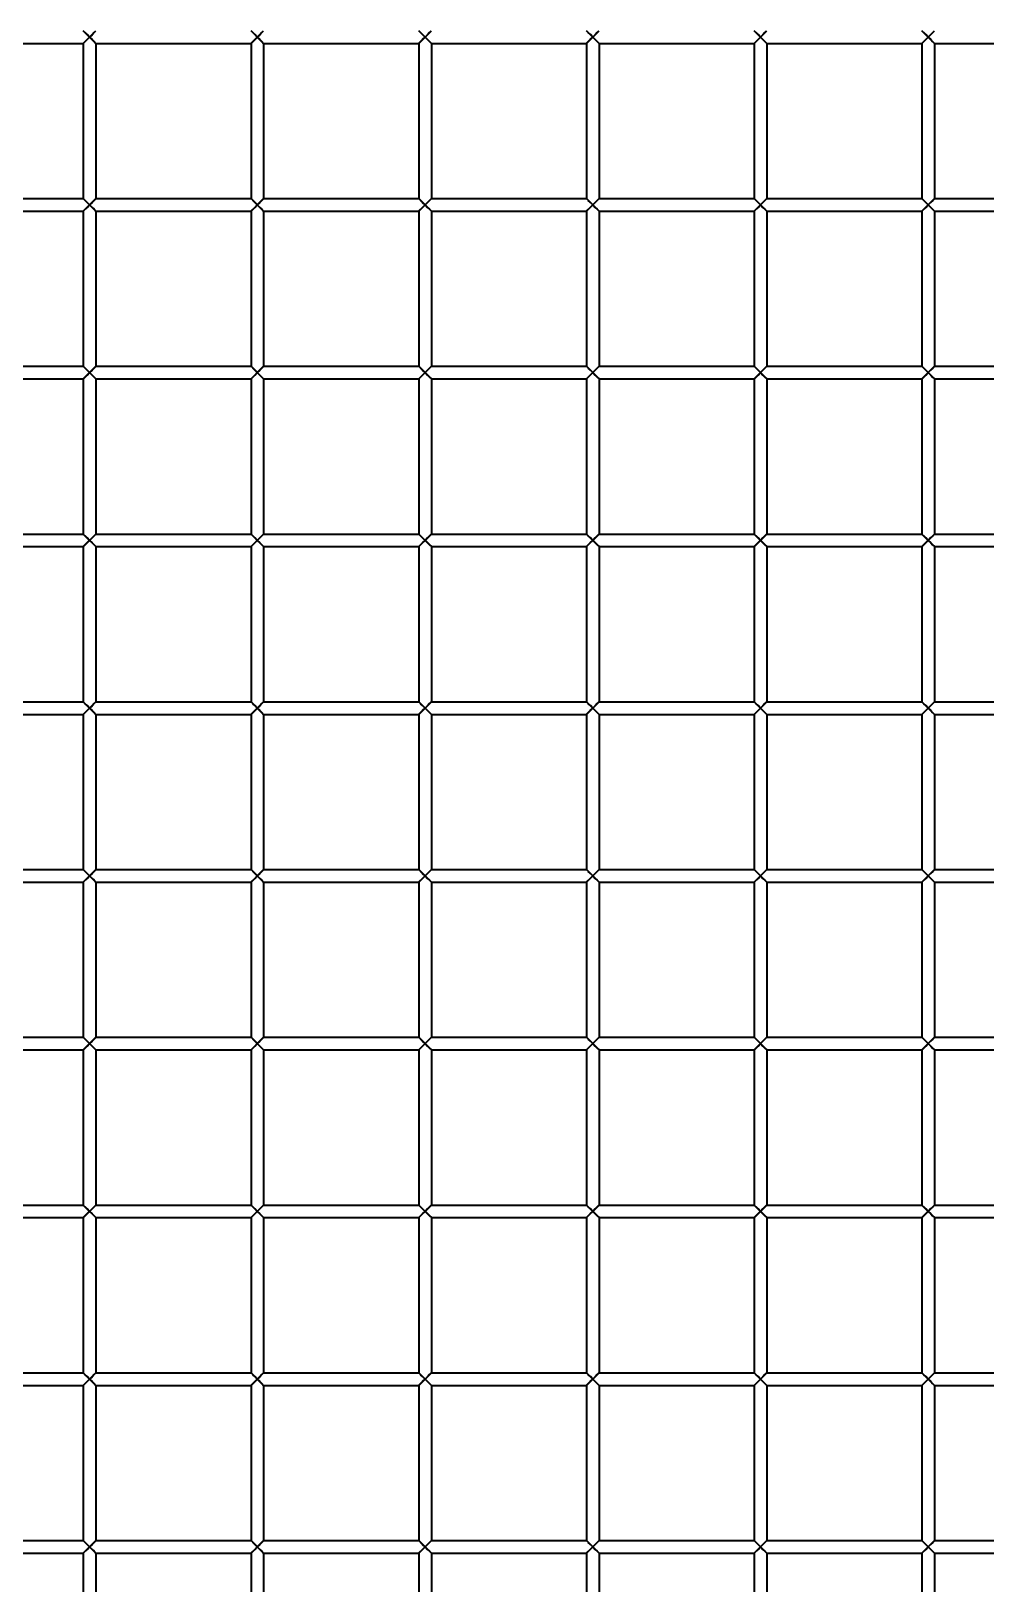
# Model space of a CAD drawing. Header units: millimetres. Extents: x 32496 to 166256, y 3504 to 23939.
# Drawn here: x 68738.5 to 68966.3, y 13842.3 to 14212.6 of the extents above; entities that cross this region are included whole.
import ezdxf

# ---------------------------------------------------------------- set-up
doc = ezdxf.new("R2010")
doc.units = ezdxf.units.MM
doc.layers.get('0').update_dxf_attribs({"lineweight": 35})

# ---------------------------------------------------------------- blocks, each defined once
blk = doc.blocks.new('8-1250')
at = {"linetype": 'Continuous'}
for p, q in [((-4295.13, -32761.79), (-4292.13, -32758.79)), ((-4292.13, -32761.79), (-4295.13, -32758.79)), ((-4255.13, -32761.79), (-4252.13, -32758.79)), ((-4252.13, -32761.79), (-4255.13, -32758.79)), ((-4215.13, -32761.79), (-4212.13, -32758.79)), ((-4212.13, -32761.79), (-4215.13, -32758.79)), ((-4175.13, -32761.79), (-4172.13, -32758.79)), ((-4172.13, -32761.79), (-4175.13, -32758.79)), ((-4135.13, -32761.79), (-4132.13, -32758.79)), ((-4132.13, -32761.79), (-4135.13, -32758.79)), ((-4095.13, -32761.79), (-4092.13, -32758.79)), ((-4092.13, -32761.79), (-4095.13, -32758.79)), ((-4332.13, -32761.79), (-4295.13, -32761.79)), ((-4295.13, -32761.79), (-4295.13, -32798.79)), ((-4295.01, -32761.67), (-4294.22, -32760.88)), ((-4294.22, -32760.88), (-4293.63, -32760.29)), ((-4292.13, -32761.79), (-4292.13, -32798.79)), ((-4292.13, -32761.79), (-4255.13, -32761.79)), ((-4255.13, -32761.79), (-4255.13, -32798.79)), ((-4255.01, -32761.67), (-4254.22, -32760.88)), ((-4254.22, -32760.88), (-4253.63, -32760.29)), ((-4252.13, -32761.79), (-4252.13, -32798.79)), ((-4252.13, -32761.79), (-4215.13, -32761.79)), ((-4215.13, -32761.79), (-4215.13, -32798.79)), ((-4215.01, -32761.67), (-4214.22, -32760.88)), ((-4214.22, -32760.88), (-4213.63, -32760.29)), ((-4212.13, -32761.79), (-4212.13, -32798.79)), ((-4212.13, -32761.79), (-4175.13, -32761.79)), ((-4175.13, -32761.79), (-4175.13, -32798.79)), ((-4175.01, -32761.67), (-4174.22, -32760.88)), ((-4174.22, -32760.88), (-4173.63, -32760.29)), ((-4172.13, -32761.79), (-4172.13, -32798.79)), ((-4172.13, -32761.79), (-4135.13, -32761.79)), ((-4135.13, -32761.79), (-4135.13, -32798.79)), ((-4135.01, -32761.67), (-4134.22, -32760.88)), ((-4134.22, -32760.88), (-4133.63, -32760.29)), ((-4132.13, -32761.79), (-4132.13, -32798.79)), ((-4132.13, -32761.79), (-4095.13, -32761.79)), ((-4095.13, -32761.79), (-4095.13, -32798.79)), ((-4095.01, -32761.67), (-4094.22, -32760.88)), ((-4094.22, -32760.88), (-4093.63, -32760.29)), ((-4092.13, -32761.79), (-4092.13, -32798.79)), ((-4092.13, -32761.79), (-4055.13, -32761.79)), ((-4332.13, -32798.79), (-4295.13, -32798.79)), ((-4295.13, -32801.79), (-4292.13, -32798.79)), ((-4292.13, -32801.79), (-4295.13, -32798.79)), ((-4292.13, -32798.79), (-4255.13, -32798.79)), ((-4255.13, -32801.79), (-4252.13, -32798.79)), ((-4252.13, -32801.79), (-4255.13, -32798.79)), ((-4252.13, -32798.79), (-4215.13, -32798.79)), ((-4215.13, -32801.79), (-4212.13, -32798.79)), ((-4212.13, -32801.79), (-4215.13, -32798.79)), ((-4212.13, -32798.79), (-4175.13, -32798.79)), ((-4175.13, -32801.79), (-4172.13, -32798.79)), ((-4172.13, -32801.79), (-4175.13, -32798.79)), ((-4172.13, -32798.79), (-4135.13, -32798.79)), ((-4135.13, -32801.79), (-4132.13, -32798.79)), ((-4132.13, -32801.79), (-4135.13, -32798.79)), ((-4132.13, -32798.79), (-4095.13, -32798.79)), ((-4095.13, -32801.79), (-4092.13, -32798.79)), ((-4092.13, -32801.79), (-4095.13, -32798.79)), ((-4092.13, -32798.79), (-4055.13, -32798.79)), ((-4332.13, -32801.79), (-4295.13, -32801.79)), ((-4295.13, -32801.79), (-4295.13, -32838.79)), ((-4295.01, -32801.67), (-4294.22, -32800.88)), ((-4294.22, -32800.88), (-4293.63, -32800.29)), ((-4292.13, -32801.79), (-4292.13, -32838.79)), ((-4292.13, -32801.79), (-4255.13, -32801.79)), ((-4255.13, -32801.79), (-4255.13, -32838.79)), ((-4255.01, -32801.67), (-4254.22, -32800.88)), ((-4254.22, -32800.88), (-4253.63, -32800.29)), ((-4252.13, -32801.79), (-4252.13, -32838.79)), ((-4252.13, -32801.79), (-4215.13, -32801.79)), ((-4215.13, -32801.79), (-4215.13, -32838.79)), ((-4215.01, -32801.67), (-4214.22, -32800.88)), ((-4214.22, -32800.88), (-4213.63, -32800.29)), ((-4212.13, -32801.79), (-4212.13, -32838.79)), ((-4212.13, -32801.79), (-4175.13, -32801.79)), ((-4175.13, -32801.79), (-4175.13, -32838.79)), ((-4175.01, -32801.67), (-4174.22, -32800.88)), ((-4174.22, -32800.88), (-4173.63, -32800.29)), ((-4172.13, -32801.79), (-4172.13, -32838.79)), ((-4172.13, -32801.79), (-4135.13, -32801.79)), ((-4135.13, -32801.79), (-4135.13, -32838.79)), ((-4135.01, -32801.67), (-4134.22, -32800.88)), ((-4134.22, -32800.88), (-4133.63, -32800.29)), ((-4132.13, -32801.79), (-4132.13, -32838.79)), ((-4132.13, -32801.79), (-4095.13, -32801.79)), ((-4095.13, -32801.79), (-4095.13, -32838.79)), ((-4095.01, -32801.67), (-4094.22, -32800.88)), ((-4094.22, -32800.88), (-4093.63, -32800.29)), ((-4092.13, -32801.79), (-4092.13, -32838.79)), ((-4092.13, -32801.79), (-4055.13, -32801.79)), ((-4332.13, -32838.79), (-4295.13, -32838.79)), ((-4295.13, -32841.79), (-4292.13, -32838.79)), ((-4292.13, -32841.79), (-4295.13, -32838.79)), ((-4292.13, -32838.79), (-4255.13, -32838.79)), ((-4255.13, -32841.79), (-4252.13, -32838.79)), ((-4252.13, -32841.79), (-4255.13, -32838.79)), ((-4252.13, -32838.79), (-4215.13, -32838.79)), ((-4215.13, -32841.79), (-4212.13, -32838.79)), ((-4212.13, -32841.79), (-4215.13, -32838.79)), ((-4212.13, -32838.79), (-4175.13, -32838.79)), ((-4175.13, -32841.79), (-4172.13, -32838.79)), ((-4172.13, -32841.79), (-4175.13, -32838.79)), ((-4172.13, -32838.79), (-4135.13, -32838.79)), ((-4135.13, -32841.79), (-4132.13, -32838.79)), ((-4132.13, -32841.79), (-4135.13, -32838.79)), ((-4132.13, -32838.79), (-4095.13, -32838.79)), ((-4095.13, -32841.79), (-4092.13, -32838.79)), ((-4092.13, -32841.79), (-4095.13, -32838.79)), ((-4092.13, -32838.79), (-4055.13, -32838.79)), ((-4332.13, -32841.79), (-4295.13, -32841.79)), ((-4295.13, -32841.79), (-4295.13, -32878.79)), ((-4295.01, -32841.67), (-4294.22, -32840.88)), ((-4294.22, -32840.88), (-4293.63, -32840.29)), ((-4292.13, -32841.79), (-4292.13, -32878.79)), ((-4292.13, -32841.79), (-4255.13, -32841.79)), ((-4255.13, -32841.79), (-4255.13, -32878.79)), ((-4255.01, -32841.67), (-4254.22, -32840.88)), ((-4254.22, -32840.88), (-4253.63, -32840.29)), ((-4252.13, -32841.79), (-4252.13, -32878.79)), ((-4252.13, -32841.79), (-4215.13, -32841.79)), ((-4215.13, -32841.79), (-4215.13, -32878.79)), ((-4215.01, -32841.67), (-4214.22, -32840.88)), ((-4214.22, -32840.88), (-4213.63, -32840.29)), ((-4212.13, -32841.79), (-4212.13, -32878.79)), ((-4212.13, -32841.79), (-4175.13, -32841.79)), ((-4175.13, -32841.79), (-4175.13, -32878.79)), ((-4175.01, -32841.67), (-4174.22, -32840.88)), ((-4174.22, -32840.88), (-4173.63, -32840.29)), ((-4172.13, -32841.79), (-4172.13, -32878.79)), ((-4172.13, -32841.79), (-4135.13, -32841.79)), ((-4135.13, -32841.79), (-4135.13, -32878.79)), ((-4135.01, -32841.67), (-4134.22, -32840.88)), ((-4134.22, -32840.88), (-4133.63, -32840.29)), ((-4132.13, -32841.79), (-4132.13, -32878.79)), ((-4132.13, -32841.79), (-4095.13, -32841.79)), ((-4095.13, -32841.79), (-4095.13, -32878.79)), ((-4095.01, -32841.67), (-4094.22, -32840.88)), ((-4094.22, -32840.88), (-4093.63, -32840.29)), ((-4092.13, -32841.79), (-4092.13, -32878.79)), ((-4092.13, -32841.79), (-4055.13, -32841.79)), ((-4332.13, -32878.79), (-4295.13, -32878.79)), ((-4295.13, -32881.79), (-4292.13, -32878.79)), ((-4292.13, -32881.79), (-4295.13, -32878.79)), ((-4295.01, -32881.67), (-4294.22, -32880.88)), ((-4294.22, -32880.88), (-4293.63, -32880.29)), ((-4292.13, -32878.79), (-4255.13, -32878.79)), ((-4255.13, -32881.79), (-4252.13, -32878.79)), ((-4252.13, -32881.79), (-4255.13, -32878.79)), ((-4255.01, -32881.67), (-4254.22, -32880.88)), ((-4254.22, -32880.88), (-4253.63, -32880.29)), ((-4252.13, -32878.79), (-4215.13, -32878.79)), ((-4215.13, -32881.79), (-4212.13, -32878.79)), ((-4212.13, -32881.79), (-4215.13, -32878.79)), ((-4215.01, -32881.67), (-4214.22, -32880.88)), ((-4214.22, -32880.88), (-4213.63, -32880.29)), ((-4212.13, -32878.79), (-4175.13, -32878.79)), ((-4175.13, -32881.79), (-4172.13, -32878.79)), ((-4172.13, -32881.79), (-4175.13, -32878.79)), ((-4175.01, -32881.67), (-4174.22, -32880.88)), ((-4174.22, -32880.88), (-4173.63, -32880.29)), ((-4172.13, -32878.79), (-4135.13, -32878.79)), ((-4135.13, -32881.79), (-4132.13, -32878.79)), ((-4132.13, -32881.79), (-4135.13, -32878.79)), ((-4135.01, -32881.67), (-4134.22, -32880.88)), ((-4134.22, -32880.88), (-4133.63, -32880.29)), ((-4132.13, -32878.79), (-4095.13, -32878.79)), ((-4095.13, -32881.79), (-4092.13, -32878.79)), ((-4092.13, -32881.79), (-4095.13, -32878.79)), ((-4095.01, -32881.67), (-4094.22, -32880.88)), ((-4094.22, -32880.88), (-4093.63, -32880.29)), ((-4092.13, -32878.79), (-4055.13, -32878.79)), ((-4332.13, -32881.79), (-4295.13, -32881.79)), ((-4295.13, -32881.79), (-4295.13, -32918.79)), ((-4292.13, -32881.79), (-4292.13, -32918.79)), ((-4292.13, -32881.79), (-4255.13, -32881.79)), ((-4255.13, -32881.79), (-4255.13, -32918.79)), ((-4252.13, -32881.79), (-4252.13, -32918.79)), ((-4252.13, -32881.79), (-4215.13, -32881.79)), ((-4215.13, -32881.79), (-4215.13, -32918.79)), ((-4212.13, -32881.79), (-4212.13, -32918.79)), ((-4212.13, -32881.79), (-4175.13, -32881.79)), ((-4175.13, -32881.79), (-4175.13, -32918.79)), ((-4172.13, -32881.79), (-4172.13, -32918.79)), ((-4172.13, -32881.79), (-4135.13, -32881.79)), ((-4135.13, -32881.79), (-4135.13, -32918.79)), ((-4132.13, -32881.79), (-4132.13, -32918.79)), ((-4132.13, -32881.79), (-4095.13, -32881.79)), ((-4095.13, -32881.79), (-4095.13, -32918.79)), ((-4092.13, -32881.79), (-4092.13, -32918.79)), ((-4092.13, -32881.79), (-4055.13, -32881.79)), ((-4332.13, -32918.79), (-4295.13, -32918.79)), ((-4295.13, -32921.79), (-4292.13, -32918.79)), ((-4292.13, -32921.79), (-4295.13, -32918.79)), ((-4295.01, -32921.67), (-4294.22, -32920.88)), ((-4294.22, -32920.88), (-4293.63, -32920.29)), ((-4292.13, -32918.79), (-4255.13, -32918.79)), ((-4255.13, -32921.79), (-4252.13, -32918.79)), ((-4252.13, -32921.79), (-4255.13, -32918.79)), ((-4255.01, -32921.67), (-4254.22, -32920.88)), ((-4254.22, -32920.88), (-4253.63, -32920.29)), ((-4252.13, -32918.79), (-4215.13, -32918.79)), ((-4215.13, -32921.79), (-4212.13, -32918.79)), ((-4212.13, -32921.79), (-4215.13, -32918.79)), ((-4215.01, -32921.67), (-4214.22, -32920.88)), ((-4214.22, -32920.88), (-4213.63, -32920.29)), ((-4212.13, -32918.79), (-4175.13, -32918.79)), ((-4175.13, -32921.79), (-4172.13, -32918.79)), ((-4172.13, -32921.79), (-4175.13, -32918.79)), ((-4175.01, -32921.67), (-4174.22, -32920.88)), ((-4174.22, -32920.88), (-4173.63, -32920.29)), ((-4172.13, -32918.79), (-4135.13, -32918.79)), ((-4135.13, -32921.79), (-4132.13, -32918.79)), ((-4132.13, -32921.79), (-4135.13, -32918.79)), ((-4135.01, -32921.67), (-4134.22, -32920.88)), ((-4134.22, -32920.88), (-4133.63, -32920.29)), ((-4132.13, -32918.79), (-4095.13, -32918.79)), ((-4095.13, -32921.79), (-4092.13, -32918.79)), ((-4092.13, -32921.79), (-4095.13, -32918.79)), ((-4095.01, -32921.67), (-4094.22, -32920.88)), ((-4094.22, -32920.88), (-4093.63, -32920.29)), ((-4092.13, -32918.79), (-4055.13, -32918.79)), ((-4332.13, -32921.79), (-4295.13, -32921.79)), ((-4295.13, -32921.79), (-4295.13, -32958.79)), ((-4292.13, -32921.79), (-4292.13, -32958.79)), ((-4292.13, -32921.79), (-4255.13, -32921.79)), ((-4255.13, -32921.79), (-4255.13, -32958.79)), ((-4252.13, -32921.79), (-4252.13, -32958.79)), ((-4252.13, -32921.79), (-4215.13, -32921.79)), ((-4215.13, -32921.79), (-4215.13, -32958.79)), ((-4212.13, -32921.79), (-4212.13, -32958.79)), ((-4212.13, -32921.79), (-4175.13, -32921.79)), ((-4175.13, -32921.79), (-4175.13, -32958.79)), ((-4172.13, -32921.79), (-4172.13, -32958.79)), ((-4172.13, -32921.79), (-4135.13, -32921.79)), ((-4135.13, -32921.79), (-4135.13, -32958.79)), ((-4132.13, -32921.79), (-4132.13, -32958.79)), ((-4132.13, -32921.79), (-4095.13, -32921.79)), ((-4095.13, -32921.79), (-4095.13, -32958.79)), ((-4092.13, -32921.79), (-4092.13, -32958.79)), ((-4092.13, -32921.79), (-4055.13, -32921.79)), ((-4332.13, -32958.79), (-4295.13, -32958.79)), ((-4332.13, -32961.79), (-4295.13, -32961.79)), ((-4295.13, -32961.79), (-4292.13, -32958.79)), ((-4292.13, -32961.79), (-4295.13, -32958.79)), ((-4295.13, -32961.79), (-4295.13, -32998.79)), ((-4295.01, -32961.67), (-4294.22, -32960.88)), ((-4294.22, -32960.88), (-4293.63, -32960.29)), ((-4292.13, -32958.79), (-4255.13, -32958.79)), ((-4292.13, -32961.79), (-4292.13, -32998.79)), ((-4292.13, -32961.79), (-4255.13, -32961.79)), ((-4255.13, -32961.79), (-4252.13, -32958.79)), ((-4252.13, -32961.79), (-4255.13, -32958.79)), ((-4255.13, -32961.79), (-4255.13, -32998.79)), ((-4255.01, -32961.67), (-4254.22, -32960.88)), ((-4254.22, -32960.88), (-4253.63, -32960.29)), ((-4252.13, -32958.79), (-4215.13, -32958.79)), ((-4252.13, -32961.79), (-4252.13, -32998.79)), ((-4252.13, -32961.79), (-4215.13, -32961.79)), ((-4215.13, -32961.79), (-4212.13, -32958.79)), ((-4212.13, -32961.79), (-4215.13, -32958.79)), ((-4215.13, -32961.79), (-4215.13, -32998.79)), ((-4215.01, -32961.67), (-4214.22, -32960.88)), ((-4214.22, -32960.88), (-4213.63, -32960.29)), ((-4212.13, -32958.79), (-4175.13, -32958.79)), ((-4212.13, -32961.79), (-4212.13, -32998.79)), ((-4212.13, -32961.79), (-4175.13, -32961.79)), ((-4175.13, -32961.79), (-4172.13, -32958.79)), ((-4172.13, -32961.79), (-4175.13, -32958.79)), ((-4175.13, -32961.79), (-4175.13, -32998.79)), ((-4175.01, -32961.67), (-4174.22, -32960.88)), ((-4174.22, -32960.88), (-4173.63, -32960.29)), ((-4172.13, -32958.79), (-4135.13, -32958.79)), ((-4172.13, -32961.79), (-4172.13, -32998.79)), ((-4172.13, -32961.79), (-4135.13, -32961.79)), ((-4135.13, -32961.79), (-4132.13, -32958.79)), ((-4132.13, -32961.79), (-4135.13, -32958.79)), ((-4135.13, -32961.79), (-4135.13, -32998.79)), ((-4135.01, -32961.67), (-4134.22, -32960.88)), ((-4134.22, -32960.88), (-4133.63, -32960.29)), ((-4132.13, -32958.79), (-4095.13, -32958.79)), ((-4132.13, -32961.79), (-4132.13, -32998.79)), ((-4132.13, -32961.79), (-4095.13, -32961.79)), ((-4095.13, -32961.79), (-4092.13, -32958.79)), ((-4092.13, -32961.79), (-4095.13, -32958.79)), ((-4095.13, -32961.79), (-4095.13, -32998.79)), ((-4095.01, -32961.67), (-4094.22, -32960.88)), ((-4094.22, -32960.88), (-4093.63, -32960.29)), ((-4092.13, -32958.79), (-4055.13, -32958.79)), ((-4092.13, -32961.79), (-4092.13, -32998.79)), ((-4092.13, -32961.79), (-4055.13, -32961.79)), ((-4332.13, -32998.79), (-4295.13, -32998.79)), ((-4295.13, -33001.79), (-4292.13, -32998.79)), ((-4292.13, -33001.79), (-4295.13, -32998.79)), ((-4292.13, -32998.79), (-4255.13, -32998.79)), ((-4255.13, -33001.79), (-4252.13, -32998.79)), ((-4252.13, -33001.79), (-4255.13, -32998.79)), ((-4252.13, -32998.79), (-4215.13, -32998.79)), ((-4215.13, -33001.79), (-4212.13, -32998.79)), ((-4212.13, -33001.79), (-4215.13, -32998.79)), ((-4212.13, -32998.79), (-4175.13, -32998.79)), ((-4175.13, -33001.79), (-4172.13, -32998.79)), ((-4172.13, -33001.79), (-4175.13, -32998.79)), ((-4172.13, -32998.79), (-4135.13, -32998.79)), ((-4135.13, -33001.79), (-4132.13, -32998.79)), ((-4132.13, -33001.79), (-4135.13, -32998.79)), ((-4132.13, -32998.79), (-4095.13, -32998.79)), ((-4095.13, -33001.79), (-4092.13, -32998.79)), ((-4092.13, -33001.79), (-4095.13, -32998.79)), ((-4092.13, -32998.79), (-4055.13, -32998.79)), ((-4332.13, -33001.79), (-4295.13, -33001.79)), ((-4295.13, -33001.79), (-4295.13, -33038.79)), ((-4295.01, -33001.67), (-4294.22, -33000.88)), ((-4294.22, -33000.88), (-4293.63, -33000.29)), ((-4292.13, -33001.79), (-4292.13, -33038.79)), ((-4292.13, -33001.79), (-4255.13, -33001.79)), ((-4255.13, -33001.79), (-4255.13, -33038.79)), ((-4255.01, -33001.67), (-4254.22, -33000.88)), ((-4254.22, -33000.88), (-4253.63, -33000.29)), ((-4252.13, -33001.79), (-4252.13, -33038.79)), ((-4252.13, -33001.79), (-4215.13, -33001.79)), ((-4215.13, -33001.79), (-4215.13, -33038.79)), ((-4215.01, -33001.67), (-4214.22, -33000.88)), ((-4214.22, -33000.88), (-4213.63, -33000.29)), ((-4212.13, -33001.79), (-4212.13, -33038.79)), ((-4212.13, -33001.79), (-4175.13, -33001.79)), ((-4175.13, -33001.79), (-4175.13, -33038.79)), ((-4175.01, -33001.67), (-4174.22, -33000.88)), ((-4174.22, -33000.88), (-4173.63, -33000.29)), ((-4172.13, -33001.79), (-4172.13, -33038.79)), ((-4172.13, -33001.79), (-4135.13, -33001.79)), ((-4135.13, -33001.79), (-4135.13, -33038.79)), ((-4135.01, -33001.67), (-4134.22, -33000.88)), ((-4134.22, -33000.88), (-4133.63, -33000.29)), ((-4132.13, -33001.79), (-4132.13, -33038.79)), ((-4132.13, -33001.79), (-4095.13, -33001.79)), ((-4095.13, -33001.79), (-4095.13, -33038.79)), ((-4095.01, -33001.67), (-4094.22, -33000.88)), ((-4094.22, -33000.88), (-4093.63, -33000.29)), ((-4092.13, -33001.79), (-4092.13, -33038.79)), ((-4092.13, -33001.79), (-4055.13, -33001.79)), ((-4332.13, -33038.79), (-4295.13, -33038.79)), ((-4295.13, -33041.79), (-4292.13, -33038.79)), ((-4292.13, -33041.79), (-4295.13, -33038.79)), ((-4292.13, -33038.79), (-4255.13, -33038.79)), ((-4255.13, -33041.79), (-4252.13, -33038.79)), ((-4252.13, -33041.79), (-4255.13, -33038.79)), ((-4252.13, -33038.79), (-4215.13, -33038.79)), ((-4215.13, -33041.79), (-4212.13, -33038.79)), ((-4212.13, -33041.79), (-4215.13, -33038.79)), ((-4212.13, -33038.79), (-4175.13, -33038.79)), ((-4175.13, -33041.79), (-4172.13, -33038.79)), ((-4172.13, -33041.79), (-4175.13, -33038.79)), ((-4172.13, -33038.79), (-4135.13, -33038.79)), ((-4135.13, -33041.79), (-4132.13, -33038.79)), ((-4132.13, -33041.79), (-4135.13, -33038.79)), ((-4132.13, -33038.79), (-4095.13, -33038.79)), ((-4095.13, -33041.79), (-4092.13, -33038.79)), ((-4092.13, -33041.79), (-4095.13, -33038.79)), ((-4092.13, -33038.79), (-4055.13, -33038.79)), ((-4332.13, -33041.79), (-4295.13, -33041.79)), ((-4295.13, -33041.79), (-4295.13, -33078.79)), ((-4295.01, -33041.67), (-4294.22, -33040.88)), ((-4294.22, -33040.88), (-4293.63, -33040.29)), ((-4292.13, -33041.79), (-4292.13, -33078.79)), ((-4292.13, -33041.79), (-4255.13, -33041.79)), ((-4255.13, -33041.79), (-4255.13, -33078.79)), ((-4255.01, -33041.67), (-4254.22, -33040.88)), ((-4254.22, -33040.88), (-4253.63, -33040.29)), ((-4252.13, -33041.79), (-4252.13, -33078.79)), ((-4252.13, -33041.79), (-4215.13, -33041.79)), ((-4215.13, -33041.79), (-4215.13, -33078.79)), ((-4215.01, -33041.67), (-4214.22, -33040.88)), ((-4214.22, -33040.88), (-4213.63, -33040.29)), ((-4212.13, -33041.79), (-4212.13, -33078.79)), ((-4212.13, -33041.79), (-4175.13, -33041.79)), ((-4175.13, -33041.79), (-4175.13, -33078.79)), ((-4175.01, -33041.67), (-4174.22, -33040.88)), ((-4174.22, -33040.88), (-4173.63, -33040.29)), ((-4172.13, -33041.79), (-4172.13, -33078.79)), ((-4172.13, -33041.79), (-4135.13, -33041.79)), ((-4135.13, -33041.79), (-4135.13, -33078.79)), ((-4135.01, -33041.67), (-4134.22, -33040.88)), ((-4134.22, -33040.88), (-4133.63, -33040.29)), ((-4132.13, -33041.79), (-4132.13, -33078.79)), ((-4132.13, -33041.79), (-4095.13, -33041.79)), ((-4095.13, -33041.79), (-4095.13, -33078.79)), ((-4095.01, -33041.67), (-4094.22, -33040.88)), ((-4094.22, -33040.88), (-4093.63, -33040.29)), ((-4092.13, -33041.79), (-4092.13, -33078.79)), ((-4092.13, -33041.79), (-4055.13, -33041.79)), ((-4332.13, -33078.79), (-4295.13, -33078.79)), ((-4295.13, -33081.79), (-4292.13, -33078.79)), ((-4292.13, -33081.79), (-4295.13, -33078.79)), ((-4295.01, -33081.67), (-4294.22, -33080.88)), ((-4294.22, -33080.88), (-4293.63, -33080.29)), ((-4292.13, -33078.79), (-4255.13, -33078.79)), ((-4255.13, -33081.79), (-4252.13, -33078.79)), ((-4252.13, -33081.79), (-4255.13, -33078.79)), ((-4255.01, -33081.67), (-4254.22, -33080.88)), ((-4254.22, -33080.88), (-4253.63, -33080.29)), ((-4252.13, -33078.79), (-4215.13, -33078.79)), ((-4215.13, -33081.79), (-4212.13, -33078.79)), ((-4212.13, -33081.79), (-4215.13, -33078.79)), ((-4215.01, -33081.67), (-4214.22, -33080.88)), ((-4214.22, -33080.88), (-4213.63, -33080.29)), ((-4212.13, -33078.79), (-4175.13, -33078.79)), ((-4175.13, -33081.79), (-4172.13, -33078.79)), ((-4172.13, -33081.79), (-4175.13, -33078.79)), ((-4175.01, -33081.67), (-4174.22, -33080.88)), ((-4174.22, -33080.88), (-4173.63, -33080.29)), ((-4172.13, -33078.79), (-4135.13, -33078.79)), ((-4135.13, -33081.79), (-4132.13, -33078.79)), ((-4132.13, -33081.79), (-4135.13, -33078.79)), ((-4135.01, -33081.67), (-4134.22, -33080.88)), ((-4134.22, -33080.88), (-4133.63, -33080.29)), ((-4132.13, -33078.79), (-4095.13, -33078.79)), ((-4095.13, -33081.79), (-4092.13, -33078.79)), ((-4092.13, -33081.79), (-4095.13, -33078.79)), ((-4095.01, -33081.67), (-4094.22, -33080.88)), ((-4094.22, -33080.88), (-4093.63, -33080.29)), ((-4092.13, -33078.79), (-4055.13, -33078.79)), ((-4332.13, -33081.79), (-4295.13, -33081.79)), ((-4295.13, -33081.79), (-4295.13, -33118.79)), ((-4292.13, -33081.79), (-4292.13, -33118.79)), ((-4292.13, -33081.79), (-4255.13, -33081.79)), ((-4255.13, -33081.79), (-4255.13, -33118.79)), ((-4252.13, -33081.79), (-4252.13, -33118.79)), ((-4252.13, -33081.79), (-4215.13, -33081.79)), ((-4215.13, -33081.79), (-4215.13, -33118.79)), ((-4212.13, -33081.79), (-4212.13, -33118.79)), ((-4212.13, -33081.79), (-4175.13, -33081.79)), ((-4175.13, -33081.79), (-4175.13, -33118.79)), ((-4172.13, -33081.79), (-4172.13, -33118.79)), ((-4172.13, -33081.79), (-4135.13, -33081.79)), ((-4135.13, -33081.79), (-4135.13, -33118.79)), ((-4132.13, -33081.79), (-4132.13, -33118.79)), ((-4132.13, -33081.79), (-4095.13, -33081.79)), ((-4095.13, -33081.79), (-4095.13, -33118.79)), ((-4092.13, -33081.79), (-4092.13, -33118.79)), ((-4092.13, -33081.79), (-4055.13, -33081.79)), ((-4332.13, -33118.79), (-4295.13, -33118.79)), ((-4295.13, -33121.79), (-4292.13, -33118.79)), ((-4292.13, -33121.79), (-4295.13, -33118.79)), ((-4295.01, -33121.67), (-4294.22, -33120.88)), ((-4294.22, -33120.88), (-4293.63, -33120.29)), ((-4292.13, -33118.79), (-4255.13, -33118.79)), ((-4255.13, -33121.79), (-4252.13, -33118.79)), ((-4252.13, -33121.79), (-4255.13, -33118.79)), ((-4255.01, -33121.67), (-4254.22, -33120.88)), ((-4254.22, -33120.88), (-4253.63, -33120.29)), ((-4252.13, -33118.79), (-4215.13, -33118.79)), ((-4215.13, -33121.79), (-4212.13, -33118.79)), ((-4212.13, -33121.79), (-4215.13, -33118.79)), ((-4215.01, -33121.67), (-4214.22, -33120.88)), ((-4214.22, -33120.88), (-4213.63, -33120.29)), ((-4212.13, -33118.79), (-4175.13, -33118.79)), ((-4175.13, -33121.79), (-4172.13, -33118.79)), ((-4172.13, -33121.79), (-4175.13, -33118.79)), ((-4175.01, -33121.67), (-4174.22, -33120.88)), ((-4174.22, -33120.88), (-4173.63, -33120.29)), ((-4172.13, -33118.79), (-4135.13, -33118.79)), ((-4135.13, -33121.79), (-4132.13, -33118.79)), ((-4132.13, -33121.79), (-4135.13, -33118.79)), ((-4135.01, -33121.67), (-4134.22, -33120.88)), ((-4134.22, -33120.88), (-4133.63, -33120.29)), ((-4132.13, -33118.79), (-4095.13, -33118.79)), ((-4095.13, -33121.79), (-4092.13, -33118.79)), ((-4092.13, -33121.79), (-4095.13, -33118.79)), ((-4095.01, -33121.67), (-4094.22, -33120.88)), ((-4094.22, -33120.88), (-4093.63, -33120.29)), ((-4092.13, -33118.79), (-4055.13, -33118.79)), ((-4332.13, -33121.79), (-4295.13, -33121.79)), ((-4295.13, -33121.79), (-4295.13, -33158.79)), ((-4292.13, -33121.79), (-4292.13, -33158.79)), ((-4292.13, -33121.79), (-4255.13, -33121.79)), ((-4255.13, -33121.79), (-4255.13, -33158.79)), ((-4252.13, -33121.79), (-4252.13, -33158.79)), ((-4252.13, -33121.79), (-4215.13, -33121.79)), ((-4215.13, -33121.79), (-4215.13, -33158.79)), ((-4212.13, -33121.79), (-4212.13, -33158.79)), ((-4212.13, -33121.79), (-4175.13, -33121.79)), ((-4175.13, -33121.79), (-4175.13, -33158.79)), ((-4172.13, -33121.79), (-4172.13, -33158.79)), ((-4172.13, -33121.79), (-4135.13, -33121.79)), ((-4135.13, -33121.79), (-4135.13, -33158.79)), ((-4132.13, -33121.79), (-4132.13, -33158.79)), ((-4132.13, -33121.79), (-4095.13, -33121.79)), ((-4095.13, -33121.79), (-4095.13, -33158.79)), ((-4092.13, -33121.79), (-4092.13, -33158.79)), ((-4092.13, -33121.79), (-4055.13, -33121.79))]:
    blk.add_line(p, q, dxfattribs=at)
for points in [[(-4293.63, -32760.29), (-4294.21, -32759.7), (-4294.69, -32759.23)], [(-4292.24, -32758.9), (-4292.56, -32759.22), (-4293.05, -32759.71), (-4293.63, -32760.29)], [(-4293.63, -32760.29), (-4293.04, -32760.88), (-4292.57, -32761.35), (-4292.13, -32761.79)], [(-4253.63, -32760.29), (-4254.21, -32759.7), (-4254.69, -32759.23)], [(-4252.24, -32758.9), (-4252.56, -32759.22), (-4253.05, -32759.71), (-4253.63, -32760.29)], [(-4253.63, -32760.29), (-4253.04, -32760.88), (-4252.57, -32761.35), (-4252.13, -32761.79)], [(-4213.63, -32760.29), (-4214.21, -32759.7), (-4214.69, -32759.23)], [(-4212.24, -32758.9), (-4212.56, -32759.22), (-4213.05, -32759.71), (-4213.63, -32760.29)], [(-4213.63, -32760.29), (-4213.04, -32760.88), (-4212.57, -32761.35), (-4212.13, -32761.79)], [(-4173.63, -32760.29), (-4174.21, -32759.7), (-4174.69, -32759.23)], [(-4172.24, -32758.9), (-4172.56, -32759.22), (-4173.05, -32759.71), (-4173.63, -32760.29)], [(-4173.63, -32760.29), (-4173.04, -32760.88), (-4172.57, -32761.35), (-4172.13, -32761.79)], [(-4133.63, -32760.29), (-4134.21, -32759.7), (-4134.69, -32759.23)], [(-4132.24, -32758.9), (-4132.56, -32759.22), (-4133.05, -32759.71), (-4133.63, -32760.29)], [(-4133.63, -32760.29), (-4133.04, -32760.88), (-4132.57, -32761.35), (-4132.13, -32761.79)], [(-4093.63, -32760.29), (-4094.21, -32759.7), (-4094.69, -32759.23)], [(-4092.24, -32758.9), (-4092.56, -32759.22), (-4093.05, -32759.71), (-4093.63, -32760.29)], [(-4093.63, -32760.29), (-4093.04, -32760.88), (-4092.57, -32761.35), (-4092.13, -32761.79)], [(-4293.63, -32800.29), (-4294.21, -32799.7), (-4294.69, -32799.23)], [(-4292.24, -32798.9), (-4292.56, -32799.22), (-4293.05, -32799.71), (-4293.63, -32800.29)], [(-4253.63, -32800.29), (-4254.21, -32799.7), (-4254.69, -32799.23)], [(-4252.24, -32798.9), (-4252.56, -32799.22), (-4253.05, -32799.71), (-4253.63, -32800.29)], [(-4213.63, -32800.29), (-4214.21, -32799.7), (-4214.69, -32799.23)], [(-4212.24, -32798.9), (-4212.56, -32799.22), (-4213.05, -32799.71), (-4213.63, -32800.29)], [(-4173.63, -32800.29), (-4174.21, -32799.7), (-4174.69, -32799.23)], [(-4172.24, -32798.9), (-4172.56, -32799.22), (-4173.05, -32799.71), (-4173.63, -32800.29)], [(-4133.63, -32800.29), (-4134.21, -32799.7), (-4134.69, -32799.23)], [(-4132.24, -32798.9), (-4132.56, -32799.22), (-4133.05, -32799.71), (-4133.63, -32800.29)], [(-4093.63, -32800.29), (-4094.21, -32799.7), (-4094.69, -32799.23)], [(-4092.24, -32798.9), (-4092.56, -32799.22), (-4093.05, -32799.71), (-4093.63, -32800.29)], [(-4293.63, -32800.29), (-4293.04, -32800.88), (-4292.57, -32801.35), (-4292.13, -32801.79)], [(-4253.63, -32800.29), (-4253.04, -32800.88), (-4252.57, -32801.35), (-4252.13, -32801.79)], [(-4213.63, -32800.29), (-4213.04, -32800.88), (-4212.57, -32801.35), (-4212.13, -32801.79)], [(-4173.63, -32800.29), (-4173.04, -32800.88), (-4172.57, -32801.35), (-4172.13, -32801.79)], [(-4133.63, -32800.29), (-4133.04, -32800.88), (-4132.57, -32801.35), (-4132.13, -32801.79)], [(-4093.63, -32800.29), (-4093.04, -32800.88), (-4092.57, -32801.35), (-4092.13, -32801.79)], [(-4293.63, -32840.29), (-4294.21, -32839.7), (-4294.69, -32839.23)], [(-4292.24, -32838.9), (-4292.56, -32839.22), (-4293.05, -32839.71), (-4293.63, -32840.29)], [(-4253.63, -32840.29), (-4254.21, -32839.7), (-4254.69, -32839.23)], [(-4252.24, -32838.9), (-4252.56, -32839.22), (-4253.05, -32839.71), (-4253.63, -32840.29)], [(-4213.63, -32840.29), (-4214.21, -32839.7), (-4214.69, -32839.23)], [(-4212.24, -32838.9), (-4212.56, -32839.22), (-4213.05, -32839.71), (-4213.63, -32840.29)], [(-4173.63, -32840.29), (-4174.21, -32839.7), (-4174.69, -32839.23)], [(-4172.24, -32838.9), (-4172.56, -32839.22), (-4173.05, -32839.71), (-4173.63, -32840.29)], [(-4133.63, -32840.29), (-4134.21, -32839.7), (-4134.69, -32839.23)], [(-4132.24, -32838.9), (-4132.56, -32839.22), (-4133.05, -32839.71), (-4133.63, -32840.29)], [(-4093.63, -32840.29), (-4094.21, -32839.7), (-4094.69, -32839.23)], [(-4092.24, -32838.9), (-4092.56, -32839.22), (-4093.05, -32839.71), (-4093.63, -32840.29)], [(-4293.63, -32840.29), (-4293.04, -32840.88), (-4292.57, -32841.35), (-4292.13, -32841.79)], [(-4253.63, -32840.29), (-4253.04, -32840.88), (-4252.57, -32841.35), (-4252.13, -32841.79)], [(-4213.63, -32840.29), (-4213.04, -32840.88), (-4212.57, -32841.35), (-4212.13, -32841.79)], [(-4173.63, -32840.29), (-4173.04, -32840.88), (-4172.57, -32841.35), (-4172.13, -32841.79)], [(-4133.63, -32840.29), (-4133.04, -32840.88), (-4132.57, -32841.35), (-4132.13, -32841.79)], [(-4093.63, -32840.29), (-4093.04, -32840.88), (-4092.57, -32841.35), (-4092.13, -32841.79)], [(-4293.63, -32880.29), (-4294.21, -32879.7), (-4294.69, -32879.23)], [(-4292.24, -32878.9), (-4292.56, -32879.22), (-4293.05, -32879.71), (-4293.63, -32880.29)], [(-4293.63, -32880.29), (-4293.04, -32880.88), (-4292.57, -32881.35), (-4292.13, -32881.79)], [(-4253.63, -32880.29), (-4254.21, -32879.7), (-4254.69, -32879.23)], [(-4252.24, -32878.9), (-4252.56, -32879.22), (-4253.05, -32879.71), (-4253.63, -32880.29)], [(-4253.63, -32880.29), (-4253.04, -32880.88), (-4252.57, -32881.35), (-4252.13, -32881.79)], [(-4213.63, -32880.29), (-4214.21, -32879.7), (-4214.69, -32879.23)], [(-4212.24, -32878.9), (-4212.56, -32879.22), (-4213.05, -32879.71), (-4213.63, -32880.29)], [(-4213.63, -32880.29), (-4213.04, -32880.88), (-4212.57, -32881.35), (-4212.13, -32881.79)], [(-4173.63, -32880.29), (-4174.21, -32879.7), (-4174.69, -32879.23)], [(-4172.24, -32878.9), (-4172.56, -32879.22), (-4173.05, -32879.71), (-4173.63, -32880.29)], [(-4173.63, -32880.29), (-4173.04, -32880.88), (-4172.57, -32881.35), (-4172.13, -32881.79)], [(-4133.63, -32880.29), (-4134.21, -32879.7), (-4134.69, -32879.23)], [(-4132.24, -32878.9), (-4132.56, -32879.22), (-4133.05, -32879.71), (-4133.63, -32880.29)], [(-4133.63, -32880.29), (-4133.04, -32880.88), (-4132.57, -32881.35), (-4132.13, -32881.79)], [(-4093.63, -32880.29), (-4094.21, -32879.7), (-4094.69, -32879.23)], [(-4092.24, -32878.9), (-4092.56, -32879.22), (-4093.05, -32879.71), (-4093.63, -32880.29)], [(-4093.63, -32880.29), (-4093.04, -32880.88), (-4092.57, -32881.35), (-4092.13, -32881.79)], [(-4293.63, -32920.29), (-4294.21, -32919.7), (-4294.69, -32919.23)], [(-4292.24, -32918.9), (-4292.56, -32919.22), (-4293.05, -32919.71), (-4293.63, -32920.29)], [(-4293.63, -32920.29), (-4293.04, -32920.88), (-4292.57, -32921.35), (-4292.13, -32921.79)], [(-4253.63, -32920.29), (-4254.21, -32919.7), (-4254.69, -32919.23)], [(-4252.24, -32918.9), (-4252.56, -32919.22), (-4253.05, -32919.71), (-4253.63, -32920.29)], [(-4253.63, -32920.29), (-4253.04, -32920.88), (-4252.57, -32921.35), (-4252.13, -32921.79)], [(-4213.63, -32920.29), (-4214.21, -32919.7), (-4214.69, -32919.23)], [(-4212.24, -32918.9), (-4212.56, -32919.22), (-4213.05, -32919.71), (-4213.63, -32920.29)], [(-4213.63, -32920.29), (-4213.04, -32920.88), (-4212.57, -32921.35), (-4212.13, -32921.79)], [(-4173.63, -32920.29), (-4174.21, -32919.7), (-4174.69, -32919.23)], [(-4172.24, -32918.9), (-4172.56, -32919.22), (-4173.05, -32919.71), (-4173.63, -32920.29)], [(-4173.63, -32920.29), (-4173.04, -32920.88), (-4172.57, -32921.35), (-4172.13, -32921.79)], [(-4133.63, -32920.29), (-4134.21, -32919.7), (-4134.69, -32919.23)], [(-4132.24, -32918.9), (-4132.56, -32919.22), (-4133.05, -32919.71), (-4133.63, -32920.29)], [(-4133.63, -32920.29), (-4133.04, -32920.88), (-4132.57, -32921.35), (-4132.13, -32921.79)], [(-4093.63, -32920.29), (-4094.21, -32919.7), (-4094.69, -32919.23)], [(-4092.24, -32918.9), (-4092.56, -32919.22), (-4093.05, -32919.71), (-4093.63, -32920.29)], [(-4093.63, -32920.29), (-4093.04, -32920.88), (-4092.57, -32921.35), (-4092.13, -32921.79)], [(-4293.63, -32960.29), (-4294.21, -32959.7), (-4294.69, -32959.23)], [(-4292.24, -32958.9), (-4292.56, -32959.22), (-4293.05, -32959.71), (-4293.63, -32960.29)], [(-4293.63, -32960.29), (-4293.04, -32960.88), (-4292.57, -32961.35), (-4292.13, -32961.79)], [(-4253.63, -32960.29), (-4254.21, -32959.7), (-4254.69, -32959.23)], [(-4252.24, -32958.9), (-4252.56, -32959.22), (-4253.05, -32959.71), (-4253.63, -32960.29)], [(-4253.63, -32960.29), (-4253.04, -32960.88), (-4252.57, -32961.35), (-4252.13, -32961.79)], [(-4213.63, -32960.29), (-4214.21, -32959.7), (-4214.69, -32959.23)], [(-4212.24, -32958.9), (-4212.56, -32959.22), (-4213.05, -32959.71), (-4213.63, -32960.29)], [(-4213.63, -32960.29), (-4213.04, -32960.88), (-4212.57, -32961.35), (-4212.13, -32961.79)], [(-4173.63, -32960.29), (-4174.21, -32959.7), (-4174.69, -32959.23)], [(-4172.24, -32958.9), (-4172.56, -32959.22), (-4173.05, -32959.71), (-4173.63, -32960.29)], [(-4173.63, -32960.29), (-4173.04, -32960.88), (-4172.57, -32961.35), (-4172.13, -32961.79)], [(-4133.63, -32960.29), (-4134.21, -32959.7), (-4134.69, -32959.23)], [(-4132.24, -32958.9), (-4132.56, -32959.22), (-4133.05, -32959.71), (-4133.63, -32960.29)], [(-4133.63, -32960.29), (-4133.04, -32960.88), (-4132.57, -32961.35), (-4132.13, -32961.79)], [(-4093.63, -32960.29), (-4094.21, -32959.7), (-4094.69, -32959.23)], [(-4092.24, -32958.9), (-4092.56, -32959.22), (-4093.05, -32959.71), (-4093.63, -32960.29)], [(-4093.63, -32960.29), (-4093.04, -32960.88), (-4092.57, -32961.35), (-4092.13, -32961.79)], [(-4293.63, -33000.29), (-4294.21, -32999.7), (-4294.69, -32999.23)], [(-4292.24, -32998.9), (-4292.56, -32999.22), (-4293.05, -32999.71), (-4293.63, -33000.29)], [(-4253.63, -33000.29), (-4254.21, -32999.7), (-4254.69, -32999.23)], [(-4252.24, -32998.9), (-4252.56, -32999.22), (-4253.05, -32999.71), (-4253.63, -33000.29)], [(-4213.63, -33000.29), (-4214.21, -32999.7), (-4214.69, -32999.23)], [(-4212.24, -32998.9), (-4212.56, -32999.22), (-4213.05, -32999.71), (-4213.63, -33000.29)], [(-4173.63, -33000.29), (-4174.21, -32999.7), (-4174.69, -32999.23)], [(-4172.24, -32998.9), (-4172.56, -32999.22), (-4173.05, -32999.71), (-4173.63, -33000.29)], [(-4133.63, -33000.29), (-4134.21, -32999.7), (-4134.69, -32999.23)], [(-4132.24, -32998.9), (-4132.56, -32999.22), (-4133.05, -32999.71), (-4133.63, -33000.29)], [(-4093.63, -33000.29), (-4094.21, -32999.7), (-4094.69, -32999.23)], [(-4092.24, -32998.9), (-4092.56, -32999.22), (-4093.05, -32999.71), (-4093.63, -33000.29)], [(-4293.63, -33000.29), (-4293.04, -33000.88), (-4292.57, -33001.35), (-4292.13, -33001.79)], [(-4253.63, -33000.29), (-4253.04, -33000.88), (-4252.57, -33001.35), (-4252.13, -33001.79)], [(-4213.63, -33000.29), (-4213.04, -33000.88), (-4212.57, -33001.35), (-4212.13, -33001.79)], [(-4173.63, -33000.29), (-4173.04, -33000.88), (-4172.57, -33001.35), (-4172.13, -33001.79)], [(-4133.63, -33000.29), (-4133.04, -33000.88), (-4132.57, -33001.35), (-4132.13, -33001.79)], [(-4093.63, -33000.29), (-4093.04, -33000.88), (-4092.57, -33001.35), (-4092.13, -33001.79)], [(-4293.63, -33040.29), (-4294.21, -33039.7), (-4294.69, -33039.23)], [(-4292.24, -33038.9), (-4292.56, -33039.22), (-4293.05, -33039.71), (-4293.63, -33040.29)], [(-4253.63, -33040.29), (-4254.21, -33039.7), (-4254.69, -33039.23)], [(-4252.24, -33038.9), (-4252.56, -33039.22), (-4253.05, -33039.71), (-4253.63, -33040.29)], [(-4213.63, -33040.29), (-4214.21, -33039.7), (-4214.69, -33039.23)], [(-4212.24, -33038.9), (-4212.56, -33039.22), (-4213.05, -33039.71), (-4213.63, -33040.29)], [(-4173.63, -33040.29), (-4174.21, -33039.7), (-4174.69, -33039.23)], [(-4172.24, -33038.9), (-4172.56, -33039.22), (-4173.05, -33039.71), (-4173.63, -33040.29)], [(-4133.63, -33040.29), (-4134.21, -33039.7), (-4134.69, -33039.23)], [(-4132.24, -33038.9), (-4132.56, -33039.22), (-4133.05, -33039.71), (-4133.63, -33040.29)], [(-4093.63, -33040.29), (-4094.21, -33039.7), (-4094.69, -33039.23)], [(-4092.24, -33038.9), (-4092.56, -33039.22), (-4093.05, -33039.71), (-4093.63, -33040.29)], [(-4293.63, -33040.29), (-4293.04, -33040.88), (-4292.57, -33041.35), (-4292.13, -33041.79)], [(-4253.63, -33040.29), (-4253.04, -33040.88), (-4252.57, -33041.35), (-4252.13, -33041.79)], [(-4213.63, -33040.29), (-4213.04, -33040.88), (-4212.57, -33041.35), (-4212.13, -33041.79)], [(-4173.63, -33040.29), (-4173.04, -33040.88), (-4172.57, -33041.35), (-4172.13, -33041.79)], [(-4133.63, -33040.29), (-4133.04, -33040.88), (-4132.57, -33041.35), (-4132.13, -33041.79)], [(-4093.63, -33040.29), (-4093.04, -33040.88), (-4092.57, -33041.35), (-4092.13, -33041.79)], [(-4293.63, -33080.29), (-4294.21, -33079.7), (-4294.69, -33079.23)], [(-4292.24, -33078.9), (-4292.56, -33079.22), (-4293.05, -33079.71), (-4293.63, -33080.29)], [(-4293.63, -33080.29), (-4293.04, -33080.88), (-4292.57, -33081.35), (-4292.13, -33081.79)], [(-4253.63, -33080.29), (-4254.21, -33079.7), (-4254.69, -33079.23)], [(-4252.24, -33078.9), (-4252.56, -33079.22), (-4253.05, -33079.71), (-4253.63, -33080.29)], [(-4253.63, -33080.29), (-4253.04, -33080.88), (-4252.57, -33081.35), (-4252.13, -33081.79)], [(-4213.63, -33080.29), (-4214.21, -33079.7), (-4214.69, -33079.23)], [(-4212.24, -33078.9), (-4212.56, -33079.22), (-4213.05, -33079.71), (-4213.63, -33080.29)], [(-4213.63, -33080.29), (-4213.04, -33080.88), (-4212.57, -33081.35), (-4212.13, -33081.79)], [(-4173.63, -33080.29), (-4174.21, -33079.7), (-4174.69, -33079.23)], [(-4172.24, -33078.9), (-4172.56, -33079.22), (-4173.05, -33079.71), (-4173.63, -33080.29)], [(-4173.63, -33080.29), (-4173.04, -33080.88), (-4172.57, -33081.35), (-4172.13, -33081.79)], [(-4133.63, -33080.29), (-4134.21, -33079.7), (-4134.69, -33079.23)], [(-4132.24, -33078.9), (-4132.56, -33079.22), (-4133.05, -33079.71), (-4133.63, -33080.29)], [(-4133.63, -33080.29), (-4133.04, -33080.88), (-4132.57, -33081.35), (-4132.13, -33081.79)], [(-4093.63, -33080.29), (-4094.21, -33079.7), (-4094.69, -33079.23)], [(-4092.24, -33078.9), (-4092.56, -33079.22), (-4093.05, -33079.71), (-4093.63, -33080.29)], [(-4093.63, -33080.29), (-4093.04, -33080.88), (-4092.57, -33081.35), (-4092.13, -33081.79)], [(-4293.63, -33120.29), (-4294.21, -33119.7), (-4294.69, -33119.23)], [(-4292.24, -33118.9), (-4292.56, -33119.22), (-4293.05, -33119.71), (-4293.63, -33120.29)], [(-4293.63, -33120.29), (-4293.04, -33120.88), (-4292.57, -33121.35), (-4292.13, -33121.79)], [(-4253.63, -33120.29), (-4254.21, -33119.7), (-4254.69, -33119.23)], [(-4252.24, -33118.9), (-4252.56, -33119.22), (-4253.05, -33119.71), (-4253.63, -33120.29)], [(-4253.63, -33120.29), (-4253.04, -33120.88), (-4252.57, -33121.35), (-4252.13, -33121.79)], [(-4213.63, -33120.29), (-4214.21, -33119.7), (-4214.69, -33119.23)], [(-4212.24, -33118.9), (-4212.56, -33119.22), (-4213.05, -33119.71), (-4213.63, -33120.29)], [(-4213.63, -33120.29), (-4213.04, -33120.88), (-4212.57, -33121.35), (-4212.13, -33121.79)], [(-4173.63, -33120.29), (-4174.21, -33119.7), (-4174.69, -33119.23)], [(-4172.24, -33118.9), (-4172.56, -33119.22), (-4173.05, -33119.71), (-4173.63, -33120.29)], [(-4173.63, -33120.29), (-4173.04, -33120.88), (-4172.57, -33121.35), (-4172.13, -33121.79)], [(-4133.63, -33120.29), (-4134.21, -33119.7), (-4134.69, -33119.23)], [(-4132.24, -33118.9), (-4132.56, -33119.22), (-4133.05, -33119.71), (-4133.63, -33120.29)], [(-4133.63, -33120.29), (-4133.04, -33120.88), (-4132.57, -33121.35), (-4132.13, -33121.79)], [(-4093.63, -33120.29), (-4094.21, -33119.7), (-4094.69, -33119.23)], [(-4092.24, -33118.9), (-4092.56, -33119.22), (-4093.05, -33119.71), (-4093.63, -33120.29)], [(-4093.63, -33120.29), (-4093.04, -33120.88), (-4092.57, -33121.35), (-4092.13, -33121.79)]]:
    blk.add_lwpolyline(points, dxfattribs=at)

msp = doc.modelspace()

# ---------------------------------------------------------------- block references
at = {"color": 6}
msp.add_blockref('8-1250', (73046.131, 46971.457), dxfattribs=at)

doc.saveas('drawing.dxf')
